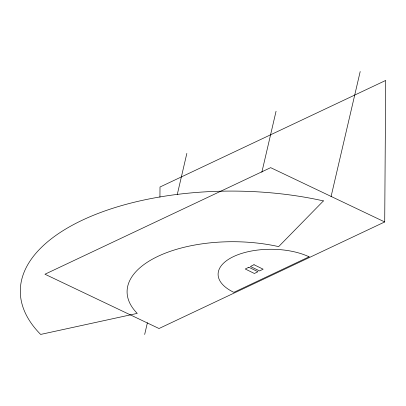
<?xml version="1.0" encoding="UTF-8"?>
<svg xmlns="http://www.w3.org/2000/svg" width="406" height="406" viewBox="0 0 406 406"><rect width="100%" height="100%" fill="white"/><g stroke="black" fill="none" stroke-linecap="round" stroke-linejoin="round"><path stroke-width="0.61" d="M159.934 197.123L160.005 187.014L385.7 80.444L384.71 221.95L159.015 328.52L44.959 274.223L270.655 167.653L384.71 221.95M144.668 334.468L147.393 322.765M177.239 194.652L186.851 153.387M261.85 172.24L276.055 111.264M331.073 196.565L360.198 71.532M323.42 200.904L278.648 246.625A106.788 50.628 0.4 0 0 158.086 256.267A106.788 50.628 0.4 0 0 137.258 313.386L40.641 334.427A213.576 101.256 0.4 0 1 82.301 220.189A213.576 101.256 0.4 0 1 323.42 200.904M248.822 267.26L245.254 269L254.389 273.477L257.952 271.731L248.822 267.26M254.004 264.722L250.436 266.468L259.571 270.939L263.134 269.193L254.004 264.722M309.103 256.82L233.871 292.345A53.394 25.314 0.4 0 1 233.597 256.546A53.394 25.314 0.4 0 1 309.103 256.82"/></g></svg>
